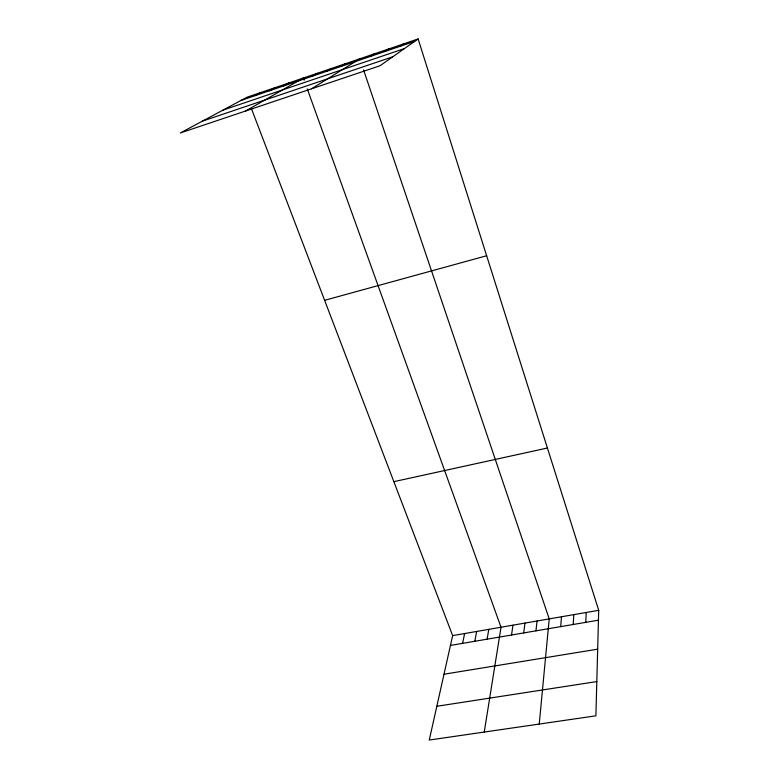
<?xml version="1.0" encoding="UTF-8"?>
<svg xmlns="http://www.w3.org/2000/svg" width="779" height="779" viewBox="0 0 779 779"><rect width="100%" height="100%" fill="white"/><g stroke="black" fill="none" stroke-linecap="round" stroke-linejoin="round"><path stroke-width="1.17" d="M418.119 38.95L380.035 65.748L180.29 132.985L247.05 97.2L418.119 38.95L598.71 610.317L595.896 715.823L429.268 740.05L452.648 635.615L251.374 108.515M585.779 622.343L586.217 612.489M573.198 624.485L573.802 614.631M560.705 626.618L561.474 616.773M539.234 724.061L549.224 618.886L363.579 69.944M535.962 630.844L537.062 620.999M523.712 632.938L524.968 623.093M511.54 635.012L512.962 625.177M484.246 732.056L501.024 627.241L307.286 88.913M487.079 639.179L488.813 629.354M474.791 641.283L476.68 631.457M462.58 643.366L464.625 633.541M399.676 46.477L403.366 43.975M384.807 51.531L388.731 48.96M370.064 56.546L374.212 53.897M311.551 88.806L359.81 58.805M340.929 66.458L345.525 63.674M326.537 71.356L331.357 68.494M312.272 76.206L317.306 73.275M245.638 110.988L303.362 78.027L304.151 80.208M283.653 85.943L289.116 82.876M269.3 90.822L274.977 87.696M255.074 95.661L260.955 92.467M240.964 100.462L414.671 41.375M222.891 110.151L404.418 48.59M202.365 121.154L392.704 56.828M324.619 300.324L486.641 255.746M393.862 481.656L547.413 448.022M452.648 635.615L598.71 610.317M450.447 645.431L598.447 620.181M444.011 674.215L597.668 649.17M436.824 706.28L596.811 681.576"/></g></svg>
